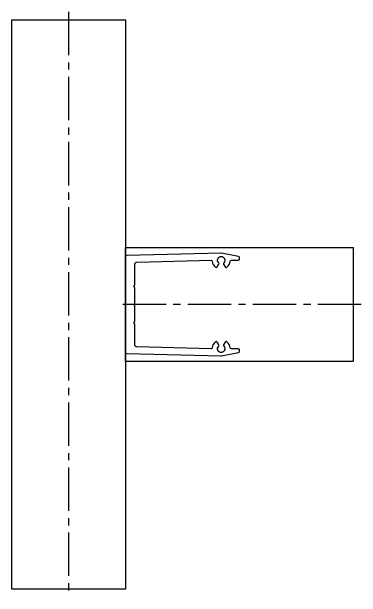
# Model space of a CAD drawing. Header units: millimetres. Extents: x 1744 to 18744, y -2272 to 2782.
# Drawn here: x 4276.6 to 4430.1, y 660.5 to 917.5 of the extents above; entities that cross this region are included whole.
import ezdxf

# ---------------------------------------------------------------- set-up
doc = ezdxf.new("R2010")
doc.units = ezdxf.units.MM
doc.linetypes.add('CENTER2', pattern=[28.575, 19.05, -3.175, 3.175, -3.175])

# ---------------------------------------------------------------- blocks, each defined once
blk = doc.blocks.new('КПС 830')
at = {"ltscale": 0.7}
blk.add_lwpolyline([(3.5, 0), (3.91, 0.41, 0.198912), (4, 0.62), (4, 7.38, 0.198912), (3.91, 7.59), (3.5, 8), (3.91, 8.41, 0.198912), (4, 8.62), (4, 17.62, -0.407257), (4.98, 18.62), (37.53, 19.39, -0.381921), (38.04, 18.96, 0.194535), (39.53, 16.36, 0.45685), (40.27, 16.5), (40.98, 17.73, 0.34543), (40.89, 18.34, -2.489201), (43.11, 18.34, 0.34543), (43.02, 17.73), (43.73, 16.5, 0.45685), (44.47, 16.36, 0.200761), (45.98, 19.06, -0.381966), (46.47, 19.5), (49.5, 19.5, 0.414214), (50, 20), (50, 20.59, 0.360611), (49.59, 21.08), (42.09, 22.49, 0.052604), (41.99, 22.5), (0.49, 21.51, 0.407257), (0, 21.01), (0, -21.01, 0.407257), (0.49, -21.51), (41.99, -22.5, 0.052604), (42.09, -22.49), (49.59, -21.08, 0.360611), (50, -20.59), (50, -20, 0.414214), (49.5, -19.5), (46.47, -19.5, -0.381966), (45.98, -19.06, 0.200761), (44.47, -16.36, 0.45685), (43.73, -16.5), (43.02, -17.73, 0.34543), (43.11, -18.34, -2.489201), (40.89, -18.34, 0.34543), (40.98, -17.73), (40.27, -16.5, 0.45685), (39.53, -16.36, 0.194535), (38.04, -18.96, -0.381921), (37.53, -19.39), (4.98, -18.62, -0.407257), (4, -17.62), (4, -8.62, 0.198912), (3.91, -8.41), (3.5, -8), (3.91, -7.59, 0.198912), (4, -7.38), (4, -0.62, 0.198912), (3.91, -0.41)], format="xyb", close=True, dxfattribs=at)
blk = doc.blocks.new('*U305')
at = {"color": 0, "linetype": 'CENTER2', "transparency": 16777216}
blk.add_line((53.5, 0), (-53.5, 0), dxfattribs=at)
blk = doc.blocks.new('*U306')
at = {"color": 0, "linetype": 'CENTER2', "transparency": 16777216}
blk.add_line((0, 128.5), (0, -128.5), dxfattribs=at)

msp = doc.modelspace()

# ---------------------------------------------------------------- linework, layer by layer
at = {"color": 6}
msp.add_lwpolyline([(4326.588, 663.961), (4276.588, 663.961), (4276.588, 913.961), (4326.588, 913.961)], close=True, dxfattribs=at)
at = {"color": 1}
msp.add_lwpolyline([(4326.588, 763.961), (4326.588, 813.961), (4426.588, 813.961), (4426.588, 763.961)], close=True, dxfattribs=at)

# ---------------------------------------------------------------- block references
at = {"linetype": 'CENTER2'}
for name, p in [('*U306', (4301.588, 788.961)), ('*U305', (4376.588, 788.961))]:
    msp.add_blockref(name, p, dxfattribs=at)
msp.add_blockref('КПС 830', (4326.588, 788.961))

doc.saveas('drawing.dxf')
